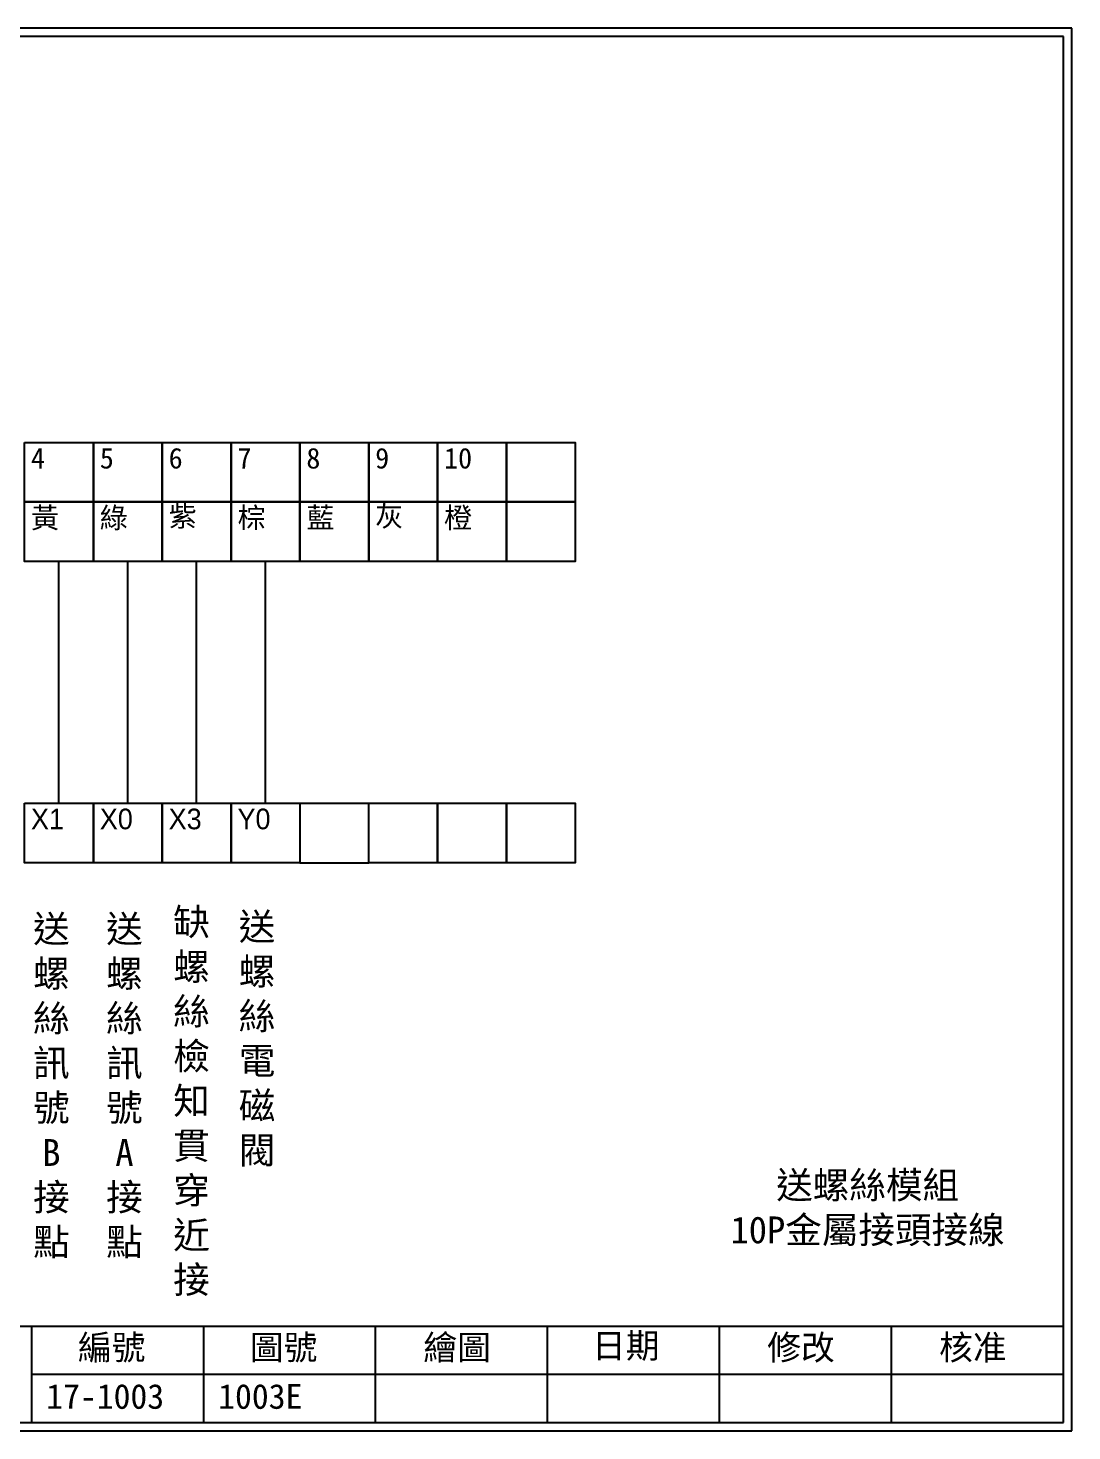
# Model space of a CAD drawing. Extents: x 627 to 914, y 3 to 207.
# Drawn here: x 762.4 to 914.2, y 3 to 207 of the extents above; entities that cross this region are included whole.
import ezdxf

# ---------------------------------------------------------------- set-up
doc = ezdxf.new("R2010")
doc.units = 0
doc.layers.get('0').update_dxf_attribs({"linetype": 'CONTINUOUS'})
doc.layers.add('圖框層', color=7, linetype='CONTINUOUS')
doc.layers.add('標尺寸層', color=3, linetype='CONTINUOUS')
doc.styles.add('CNS', font='romanc.shx', dxfattribs={"bigfont": 'chineset.shx'})
doc.styles.add('STSL', font='kaiu.ttf')

msp = doc.modelspace()

# ---------------------------------------------------------------- linework, layer by layer
for points in [[(761.9, 146.73), (771.91, 146.73), (771.91, 138.07), (761.9, 138.07)], [(771.91, 146.73), (781.92, 146.73), (781.92, 138.07), (771.91, 138.07)], [(781.92, 146.73), (791.93, 146.73), (791.93, 138.07), (781.92, 138.07)], [(791.93, 146.73), (801.94, 146.73), (801.94, 138.07), (791.93, 138.07)], [(801.94, 146.73), (811.95, 146.73), (811.95, 138.07), (801.94, 138.07)], [(811.95, 146.73), (821.96, 146.73), (821.96, 138.07), (811.95, 138.07)], [(821.96, 146.73), (831.97, 146.73), (831.97, 138.07), (821.96, 138.07)], [(831.97, 146.73), (841.98, 146.73), (841.98, 138.07), (831.97, 138.07)], [(761.9, 138.07), (771.91, 138.07), (771.91, 129.4), (761.9, 129.4)], [(771.91, 138.07), (781.92, 138.07), (781.92, 129.4), (771.91, 129.4)], [(781.92, 138.07), (791.93, 138.07), (791.93, 129.4), (781.92, 129.4)], [(791.93, 138.07), (801.94, 138.07), (801.94, 129.4), (791.93, 129.4)], [(801.94, 138.07), (811.95, 138.07), (811.95, 129.4), (801.94, 129.4)], [(811.95, 138.07), (821.96, 138.07), (821.96, 129.4), (811.95, 129.4)], [(821.96, 138.07), (831.97, 138.07), (831.97, 129.4), (821.96, 129.4)], [(831.97, 138.07), (841.98, 138.07), (841.98, 129.4), (831.97, 129.4)], [(761.9, 94.28), (771.91, 94.28), (771.91, 85.62), (761.9, 85.62)], [(771.91, 94.28), (781.92, 94.28), (781.92, 85.62), (771.91, 85.62)], [(781.92, 94.28), (791.93, 94.28), (791.93, 85.62), (781.92, 85.62)], [(791.93, 94.28), (801.94, 94.28), (801.94, 85.62), (791.93, 85.62)], [(811.95, 94.28), (821.96, 94.28), (821.96, 85.62), (811.95, 85.62)], [(821.96, 94.28), (831.97, 94.28), (831.97, 85.62), (821.96, 85.62)], [(831.97, 94.28), (841.98, 94.28), (841.98, 85.62), (831.97, 85.62)]]:
    msp.add_lwpolyline(points, close=True)
at = {"layer": '圖框層', "color": 7}
for p, q in [((914.2, 206.97), (627.2, 206.97)), ((914.2, 3), (914.2, 206.97)), ((912.95, 205.72), (628.45, 205.72)), ((912.95, 4.25), (912.95, 205.72)), ((628.45, 18.25), (912.95, 18.25)), ((762.95, 4.25), (762.95, 18.25)), ((787.95, 4.25), (787.95, 18.25)), ((812.95, 4.25), (812.95, 18.25)), ((837.95, 4.25), (837.95, 18.25)), ((862.95, 4.25), (862.95, 18.25)), ((887.95, 4.25), (887.95, 18.25)), ((762.95, 11.25), (912.95, 11.25)), ((628.45, 4.25), (912.95, 4.25)), ((627.2, 3), (914.2, 3))]:
    msp.add_line(p, q, dxfattribs=at)
at = {"layer": '標尺寸層', "color": 0}
for p, q in [((766.91, 94.28), (766.91, 129.4)), ((776.92, 94.28), (776.92, 129.4)), ((786.93, 94.28), (786.93, 129.4)), ((796.94, 94.28), (796.94, 129.4)), ((801.94, 94.28), (811.95, 94.28)), ((801.94, 85.62), (811.95, 85.62))]:
    msp.add_line(p, q, dxfattribs=at)

# ---------------------------------------------------------------- texts
at = {"char_height": 3, "width": 8.2913, "attachment_point": 1}
for s, insert in [('4', (762.84, 145.93)), ('5', (772.85, 145.93)), ('6', (782.86, 145.93)), ('7', (792.87, 145.93)), ('8', (802.88, 145.93)), ('9', (812.89, 145.93)), ('10', (822.9, 145.93)), ('{\\fPMingLiU|b0|i0|c136|p18;黃}', (762.84, 137.27)), ('{\\fPMingLiU|b0|i0|c136|p18;綠}', (772.85, 137.27)), ('{\\fPMingLiU|b0|i0|c136|p18;紫}', (782.86, 137.51)), ('{\\fPMingLiU|b0|i0|c136|p18;棕}', (792.87, 137.27)), ('{\\fPMingLiU|b0|i0|c136|p18;藍}', (802.88, 137.27)), ('{\\fPMingLiU|b0|i0|c136|p18;灰}', (812.89, 137.51)), ('{\\fPMingLiU|b0|i0|c136|p18;橙}', (822.9, 137.27)), ('{\\fPMingLiU|b0|i0|c136|p18;X1}', (762.84, 93.48)), ('{\\fPMingLiU|b0|i0|c136|p18;X0}', (772.85, 93.48)), ('{\\fPMingLiU|b0|i0|c136|p18;X3}', (782.86, 93.48)), ('{\\fPMingLiU|b0|i0|c136|p18;Y0}', (792.87, 93.48))]:
    msp.add_mtext(s, dxfattribs=dict(at, insert=insert))
at = {"layer": '圖框層', "color": 4, "style": 'STSL'}
for s, p in [('編號', (769.66, 13.34)), ('圖號', (794.66, 13.34)), ('繪圖', (819.89, 13.34)), ('日期', (844.41, 13.59)), ('修改', (869.89, 13.34)), ('核准', (894.89, 13.34)), ('17-1003', (765.06, 6.22)), ('1003E', (790.06, 6.22))]:
    msp.add_text(s, height=3.6, dxfattribs=at).set_placement(p)
at = {"layer": '標尺寸層', "color": 7, "char_height": 3.9, "attachment_point": 5, "style": 'CNS'}
for s, insert, width in [('{\\fDFKai-SB|b0|i0|c136|p65;送螺絲訊號\\PB\\P接點}', (765.81, 53.03), 8.6627), ('{\\fDFKai-SB|b0|i0|c136|p65;送螺絲訊號\\PA\\P接點}', (776.43, 53.03), 8.6627), ('{\\fDFKai-SB|b0|i0|c136|p65;缺螺絲檢知貫穿近接}', (786.18, 50.79), 8.6627), ('{\\fDFKai-SB|b0|i0|c136|p65;送螺絲電磁閥}', (795.71, 59.85), 8.6627), ('{\\fDFKai-SB|b0|i0|c136|p65;送螺絲模組\\P10P金屬接頭接線}', (884.49, 35.27), 46.8521)]:
    msp.add_mtext(s, dxfattribs=dict(at, insert=insert, width=width))

doc.saveas('drawing.dxf')
